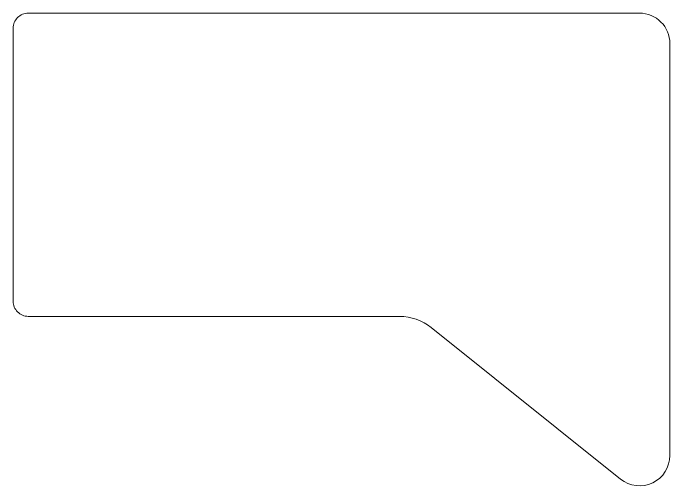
# Model space of a CAD drawing. Header units: centimetres. Extents: x -68 to 68, y -24 to 23.
# Drawn here: x -67.7 to -2.7, y -23.6 to 23.4 of the extents above; entities that cross this region are included whole.
import ezdxf

# ---------------------------------------------------------------- set-up
doc = ezdxf.new("R2010")
doc.units = ezdxf.units.CM
doc.header["$MEASUREMENT"] = 0
doc.layers.add('VISIBLE', color=7, linetype='Continuous')

msp = doc.modelspace()

# ---------------------------------------------------------------- linework, layer by layer
at = {"layer": 'VISIBLE', "lineweight": 9}
for points in [[(-66.16897, 23.3786), (-66.56679, 23.3786), (-66.94833, 23.22057), (-67.22963, 22.93926), (-67.51093, 22.65796), (-67.66897, 22.27643), (-67.66897, 21.8786)], [(-2.66897, 20.3786), (-2.66897, 21.17425), (-2.98504, 21.93731), (-3.54765, 22.49992), (-4.11026, 23.06253), (-4.87332, 23.3786), (-5.66897, 23.3786)], [(-67.66897, -5.1214), (-67.66897, -5.51922), (-67.51093, -5.90075), (-67.22963, -6.18206), (-66.94833, -6.46336), (-66.56679, -6.6214), (-66.16897, -6.6214)], [(-7.54306, -22.72213), (-6.64255, -23.44254), (-5.40881, -23.58299), (-4.36941, -23.08344), (-3.33002, -22.58388), (-2.66898, -21.53275), (-2.66897, -20.37954)]]:
    msp.add_open_spline(points, degree=3, knots=[0, 0, 0, 0, 0.5, 0.5, 0.5, 1, 1, 1, 1], dxfattribs=at)
for points in [[(-66.16897, 23.3786), (-66.16897, 23.3786), (-5.66897, 23.3786), (-5.66897, 23.3786)], [(-67.66897, 21.8786), (-67.66897, 21.8786), (-67.66897, -5.1214), (-67.66897, -5.1214)], [(-2.66897, 20.3786), (-2.66897, 20.3786), (-2.66897, -20.37952), (-2.66897, -20.37952)], [(-66.16897, -6.6214), (-66.16897, -6.6214), (-29.42288, -6.6214), (-29.42288, -6.6214)], [(-26.2994, -7.71705), (-27.18597, -7.0078), (-28.28752, -6.6214), (-29.42288, -6.6214)], [(-26.2994, -7.71705), (-26.2994, -7.71705), (-7.54306, -22.72213), (-7.54306, -22.72213)]]:
    msp.add_open_spline(points, degree=3, dxfattribs=at)

doc.saveas('drawing.dxf')
